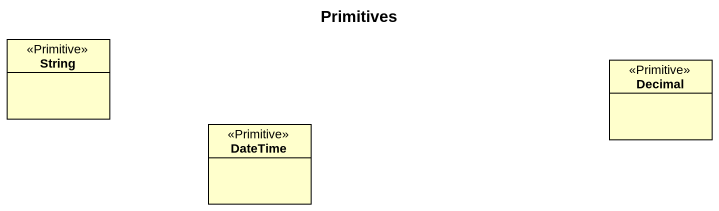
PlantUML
@startuml
title Primitives
hide circle
hide empty members
class String <<Primitive>>
class Decimal <<Primitive>>
class DateTime <<Primitive>>
@enduml
